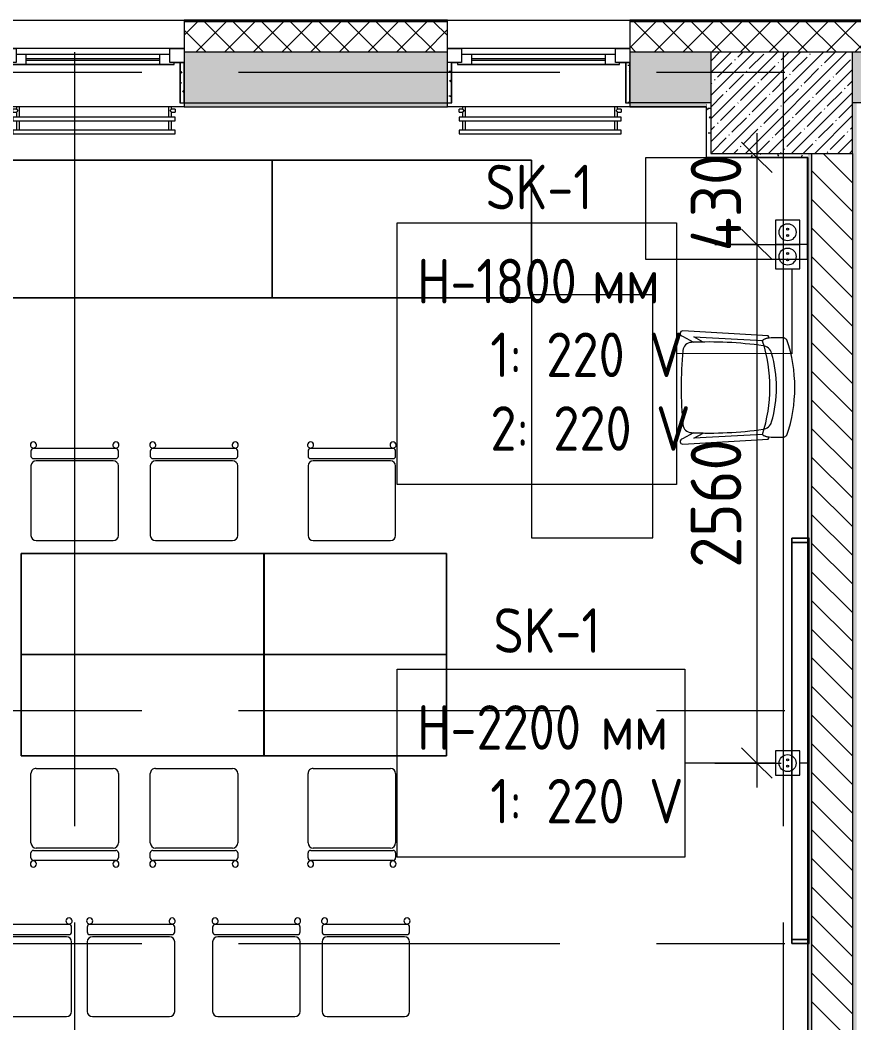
# Model space of a CAD drawing. Header units: millimetres. Extents: x 81382 to 274764, y -8553 to 29000.
# Drawn here: x 106940 to 111057, y 16608 to 21558 of the extents above; entities that cross this region are included whole.
import ezdxf

# ---------------------------------------------------------------- set-up
doc = ezdxf.new("R2010")
doc.units = ezdxf.units.MM
doc.linetypes.add('Осевая', pattern=[3175, 635, -476.25, 1587.5, -476.25])
for name, color, linetype, lineweight in [('A-ANNO-DIMS', 7, 'Continuous', 9), ('A-ANNO-DIMS-100', 7, 'Continuous', 9), ('A-DETL-GENF', 7, 'Continuous', 9), ('A-GLAZ', 7, 'Continuous', 9), ('A-GLAZ-1', 7, 'Continuous', 13), ('A-WALL', 7, 'Continuous', 9), ('E-ELEC-FIXT-IDEN', 7, 'Continuous', 9), ('I-FURN', 7, 'Continuous', 9), ('I-WALL', 7, 'Continuous', 9), ('M-EQPM', 7, 'Continuous', 9), ('S-COLS', 7, 'Continuous', 9), ('Оси', 7, 'Continuous', 9), ('Оси-2', 7, 'Осевая', 9), ('Электрические приборы', 7, 'Continuous', 9)]:
    doc.layers.add(name, color=color, linetype=linetype, lineweight=lineweight)
for name, color, linetype, lineweight, true_color in [('A-WALL-1', 7, 'Continuous', 9, 0x3c3c3c), ('A-WALL-FNSH-1', 7, 'Continuous', 9, 0x3c3c3c), ('I-FURN-1', 7, 'Continuous', 9, 0xf0f0f0), ('Оси розеток', 7, 'Continuous', 9, 0xff1e23)]:
    doc.layers.add(name, color=color, linetype=linetype, lineweight=lineweight, true_color=true_color)
doc.styles.add('GOST Common_1', font='GOST_Common.ttf', dxfattribs={"width": 0.9, "height": 220})
doc.styles.add('ISOCPEUR', font='isocpeur.ttf', dxfattribs={"width": 0.9, "height": 250})
doc.dimstyles.new('ISO-2_5_0_9К_БОЛЬШОЙ', dxfattribs={"dimscale": 304.8, "dimtxt": 248.995294, "dimasz": 0.492126, "dimexe": 0.393701, "dimexo": 0.984252, "dimgap": 0, "dimtad": 1, "dimdec": 0, "dimrnd": 10, "dimzin": 0, "dimdsep": 46, "dimtxsty": 'ISOCPEUR', "dimblk1": 'OBLIQUE', "dimblk2": 'OBLIQUE', "dimsah": 1, "dimcen": 0.09, "dimdle": 0.393701, "dimazin": 0, "dimtfac": 1, "dimtdec": 4, "dimtix": 1, "dimtmove": 0, "dimatfit": 3, "dimfxl": 1, "dimtvp": 1, "dimtolj": 1, "dimtzin": 0, "dimarcsym": 2})
pattern_1 = [(0, (0, 0), (121.92, 30.48), [10.058, -81.382, 10.058, -81.382, -487.68]), (0, (0, 0), (121.92, 30.48), [-182.88, 10.058, -172.822, 10.058, -81.382, -213.36]), (0, (0, 0), (121.92, 30.48), [-457.2, 10.058, -50.902, 10.058, -142.342]), (120, (45.72, 15.24), (-87.356454, 90.345817), [10.058, -81.382, 10.058, -81.382, -487.68]), (120, (45.72, 15.24), (-87.356454, 90.345817), [-182.88, 10.058, -172.822, 10.058, -81.382, -213.36]), (120, (45.72, 15.24), (-87.356454, 90.345817), [-457.2, 10.058, -50.902, 10.058, -142.342]), (240, (60.96, 76.2), (-34.563546, -120.825817), [10.058, -81.382, 10.058, -81.382, -487.68]), (240, (60.96, 76.2), (-34.563546, -120.825817), [-182.88, 10.058, -172.822, 10.058, -81.382, -213.36]), (240, (60.96, 76.2), (-34.563546, -120.825817), [-457.2, 10.058, -50.902, 10.058, -142.342])]

# ---------------------------------------------------------------- blocks, each defined once
blk = doc.blocks.new('120_Окно_СКБ_1Ст - 120_Окно_СКБ_1Ст 900х2500_h_ с форточкой-22876038-План размещения напольных электротехнических лючков и розеток 3 этажа в осях 23-33')
at = {"layer": 'A-GLAZ'}
for p, q in [((450, -57), (-450, -57)), ((-430, -127), (-400, -127)), ((-330, -107), (330, -107)), ((330, -117), (-330, -117)), ((400, -127), (450, -127))]:
    blk.add_line(p, q, dxfattribs=at)
at = {"layer": 'A-GLAZ-1'}
for p, q in [((-450, -127), (-450, -57)), ((-450, -57), (-380, -57)), ((-380, -57), (-380, -127)), ((380, -87), (-380, -87)), ((-380, -87), (-380, -127)), ((-330, -137), (-330, -87)), ((330, -137), (330, -87)), ((380, -127), (380, -57)), ((380, -57), (450, -57)), ((380, -127), (380, -87)), ((450, -57), (450, -127)), ((-380, -127), (-450, -127)), ((-380, -127), (-400, -127)), ((-400, -127), (-400, -137)), ((-400, -137), (400, -137)), ((400, -137), (-400, -137)), ((450, -127), (380, -127)), ((400, -127), (380, -127)), ((400, -137), (400, -127))]:
    blk.add_line(p, q, dxfattribs=at)
blk = doc.blocks.new('BSC_Колонна _Прямоугольная - 700х500-V36-План размещения напольных электротехнических лючков и розеток 3 этажа в осях 23-33')
at = {"layer": 'S-COLS'}
h = blk.add_hatch(dxfattribs=at)
h.set_pattern_fill('FP_32', color=256, style=0, pattern_type=2)
h.set_pattern_definition([(45, (-110700, -21150), (-57.024626, 57.024626), []), (45, (-110642.975, -21150), (-57.024626, 57.024626), [100.806, -20.161, 3.353, -16.808])])
h.paths.add_polyline_path([(-350, -250), (350, -250), (350, 250), (-350, 250)])
for p, q in [((350, 250), (-350, 250)), ((-350, 250), (-350, -250)), ((350, -250), (350, 250)), ((-350, -250), (350, -250))]:
    blk.add_line(p, q, dxfattribs=at)
blk = doc.blocks.new('Chair_1 noor 78578 - 1_4-25422005-План размещения напольных электротехнических лючков и розеток 3 этажа в осях 23-33')
at = {"layer": 'I-FURN-1'}
for p, q in [((-130.5, 405.7), (-130.5, 344.8)), ((359.1, 344.8), (359.1, 405.7)), ((-141.2, 329.7), (-165.1, -92)), ((-136.5, -37.1), (-117.3, 302)), ((345.9, 302), (365.1, -37.1)), ((393.7, -92), (369.8, 329.7)), ((-110.2, 8.6), (-136.5, -37.1)), ((365.1, -37.1), (338.8, 8.6)), ((-139.7, -93.5), (-108.8, -39.9)), ((337.4, -39.9), (368.3, -93.5))]:
    blk.add_line(p, q, dxfattribs=at)
for centre, radius, start, end in [((114.3, -271.9), 732.8, 71.3174, 108.6833), ((114.3, -239.2), 609.6, 73.8265, 106.1735), ((114.3, -279.3), 660.4, 111.7, 112.7563), ((-37.4, 344.8), 93.1, 180, 204.9864), ((-37.4, 344.8), 93.1, 186.4785, 204.9864), ((-116, 308.2), 6.35, 204.9864, 258.4091), ((-116, 308.2), 6.35, 204.9864, 287.8276), ((114.3, -408), 746, 71.9445, 107.8276), ((1798.9, 37.7), 1909.3, 171.9659, 182.6261), ((-41.4, 297.5), 50.8, 106.1735, 171.9659), ((270, 297.5), 50.8, 8.0341, 73.8265), ((-1570.3, 37.7), 1909.3, 357.3739, 8.0341), ((344.3, 307.4), 6.35, 281.4186, 334.477), ((344.6, 308.2), 6.35, 281.5909, 335.0136), ((266, 344.8), 93.1, 334.477, 360), ((266, 344.8), 93.1, 335.0136, 353.5215), ((114.3, -279.3), 660.4, 67.2437, 68.3), ((1798.9, 37.7), 1909.3, 180.8761, 182.3307), ((-1570.3, 37.7), 1909.3, 357.6693, 359.1239), ((-152.4, -92.7), 12.7, 176.75, 356.75), ((-64, -47.7), 44.5, 182.6261, 265.0912), ((114.8, 2033.8), 2133.6, 265.0912, 274.9044), ((292.6, -47.7), 44.4, 275.9396, 357.3739), ((381, -92.7), 12.7, 183.25, 3.25)]:
    blk.add_arc(centre, radius, start, end, dxfattribs=at)
for points in [[(-120.4, 422.3), (-122, 420.8), (-124.7, 417.8), (-127.8, 413.5), (-129.8, 409.4), (-130.4, 406.9), (-130.5, 405.7)], [(359.1, 405.7), (359, 406.9), (358.4, 409.4), (356.4, 413.5), (353.3, 417.8), (350.6, 420.8), (349, 422.3)]]:
    blk.add_open_spline(points, degree=3, dxfattribs=at)
blk = doc.blocks.new('Стол базовый прямоугольный - 1_2-25479526-План размещения напольных электротехнических лючков и розеток 3 этажа в осях 23-33')
at = {"layer": 'I-FURN-1'}
for p, q in [((600, 300), (-600, 300)), ((-600, 300), (-600, -300)), ((600, -300), (600, 300)), ((-600, -300), (600, -300))]:
    blk.add_line(p, q, dxfattribs=at)
blk = doc.blocks.new('Стол базовый прямоугольный - 1_125-26230900-План размещения напольных электротехнических лючков и розеток 3 этажа в осях 23-33')
at = {"layer": 'I-FURN-1'}
for p, q in [((400, 250), (-400, 250)), ((-400, 250), (-400, -250)), ((400, -250), (400, 250)), ((-400, -250), (400, -250))]:
    blk.add_line(p, q, dxfattribs=at)
blk = doc.blocks.new('M_Стул-Breuer - 1_87-V110-План размещения напольных электротехнических лючков и розеток 3 этажа в осях 23-33')
at = {"layer": 'I-FURN-1'}
for p, q in [((-215.9, 215.9), (-215.9, -127)), ((190.5, 241.3), (-190.5, 241.3)), ((215.9, -127), (215.9, 215.9)), ((-215.9, -176.2), (-215.9, -200.8)), ((203.2, -163.5), (-203.2, -163.5)), ((-190.5, -152.4), (190.5, -152.4)), ((215.9, -200.8), (215.9, -176.2)), ((-203.2, -213.5), (203.2, -213.5))]:
    blk.add_line(p, q, dxfattribs=at)
for centre, radius, start, end in [((-190.5, 215.9), 25.4, 90, 180), ((190.5, 215.9), 25.4, 0, 90), ((-190.5, -127), 25.4, 180, 270), ((190.5, -127), 25.4, 270, 360), ((-203.2, -176.2), 12.7, 90, 180), ((203.2, -176.2), 12.7, 360, 90), ((-203.5, -230.6), 15.1, 360, 180), ((-203.5, -230.6), 15.1, 180, 360), ((-203.2, -200.8), 12.7, 180, 270), ((203.7, -230.6), 15.1, 360, 180), ((203.7, -230.6), 15.1, 180, 360), ((203.2, -200.8), 12.7, 270, 360)]:
    blk.add_arc(centre, radius, start, end, dxfattribs=at)
blk = doc.blocks.new('M_Стул-Breuer - 1_87-26543693-План размещения напольных электротехнических лючков и розеток 3 этажа в осях 23-33')
at = {"layer": 'I-FURN-1'}
for p, q in [((-215.9, 176.2), (-215.9, 200.8)), ((-203.2, 213.5), (203.2, 213.5)), ((215.9, 200.8), (215.9, 176.2)), ((203.2, 163.5), (-203.2, 163.5)), ((-190.5, 152.4), (190.5, 152.4)), ((-215.9, -215.9), (-215.9, 127)), ((215.9, 127), (215.9, -215.9)), ((190.5, -241.3), (-190.5, -241.3))]:
    blk.add_line(p, q, dxfattribs=at)
for centre, radius, start, end in [((-203.5, 230.6), 15.1, 0, 180), ((-203.5, 230.6), 15.1, 180, 0), ((-203.2, 200.8), 12.7, 90, 180), ((203.7, 230.6), 15.1, 0, 180), ((203.7, 230.6), 15.1, 180, 0), ((203.2, 200.8), 12.7, 0, 90), ((-203.2, 176.2), 12.7, 180, 270), ((-190.5, 127), 25.4, 90, 180), ((190.5, 127), 25.4, 0, 90), ((203.2, 176.2), 12.7, 270, 0), ((-190.5, -215.9), 25.4, 180, 270), ((190.5, -215.9), 25.4, 270, 0)]:
    blk.add_arc(centre, radius, start, end, dxfattribs=at)
blk = doc.blocks.new('Зеркало обычное - 4_30-V113-План размещения напольных электротехнических лючков и розеток 3 этажа в осях 23-33')
at = {"layer": 'I-FURN'}
h = blk.add_hatch(dxfattribs=at)
h.set_pattern_fill('FP_38', color=256, style=0, pattern_type=2)
h.set_pattern_definition([(45, (50, 50), (-200, 0), [141.42, -141.42]), (45, (100, 50), (-200, 0), [70.71, -212.132]), (45, (50, 100), (-200, 0), [70.71, -212.132])])
h.paths.add_polyline_path([(-980, 60), (-980, -25.9), (980, -25.9), (980, 60), (693.3, 60)])
at = {"layer": 'I-FURN-1'}
for p, q in [((1000, 60), (-1000, 60)), ((-1000, 60), (-1000, -25.9)), ((-1000, -20), (-1000, 60)), ((-1000, 60), (-980, 60)), ((980, 60), (-980, 60)), ((-980, 60), (-980, -25.9)), ((-980, -20), (-980, 60)), ((-980, 60), (980, 60)), ((-980, 60), (980, 60)), ((980, 60), (-980, 60)), ((-980, 60), (980, 60)), ((-980, -25.9), (-980, 60)), ((-980, -20), (-980, 60)), ((980, -25.9), (980, 60)), ((980, 60), (980, -20)), ((980, 60), (1000, 60)), ((980, 60), (980, -25.9)), ((980, -20), (980, 60)), ((1000, -25.9), (1000, 60)), ((1000, 60), (1000, -20)), ((-1000, -25.9), (1000, -25.9)), ((-980, -25.9), (980, -25.9)), ((-980, -25.9), (980, -25.9))]:
    blk.add_line(p, q, dxfattribs=at)
blk = doc.blocks.new('Блок Розеток и Выключателей - Блок Розеток и Выключателей_SK1-27369573-План размещения напольных электротехнических лючков и розеток 3 этажа в осях 23-33')
at = {"layer": 'A-DETL-GENF'}
for p, q in [((0, 160), (-120, 160)), ((-120, 160), (-120, 40)), ((120, 160), (0, 160)), ((0, 160), (0, 40)), ((0, 40), (0, 160)), ((120, 40), (120, 160)), ((-120, 40), (0, 40)), ((0, 40), (120, 40))]:
    blk.add_line(p, q, dxfattribs=at)
for centre, radius in [((-60, 100), 42), ((-75.6, 100), 4.8), ((-44.4, 100), 4.8), ((60, 100), 42), ((44.4, 100), 4.8), ((75.6, 100), 4.8)]:
    blk.add_circle(centre, radius, dxfattribs=at)
at = {"layer": 'Оси розеток'}
blk.add_line((0, 0), (0, 40), dxfattribs=at)
blk = doc.blocks.new('Блок Розеток и Выключателей - Блок Розеток и Выключателей_SK1-27371264-План размещения напольных электротехнических лючков и розеток 3 этажа в осях 23-33')
at = {"layer": 'A-DETL-GENF'}
for p, q in [((60, 160), (-60, 160)), ((-60, 160), (-60, 40)), ((60, 40), (60, 160)), ((-60, 40), (60, 40))]:
    blk.add_line(p, q, dxfattribs=at)
for centre, radius in [((0, 100), 42), ((-15.6, 100), 4.8), ((15.6, 100), 4.8)]:
    blk.add_circle(centre, radius, dxfattribs=at)
at = {"layer": 'Оси розеток'}
blk.add_line((0, 0), (0, 40), dxfattribs=at)
blk = doc.blocks.new('radiator_prado_classic_z_tip_30_po exemplyaru - Classic Z Тип 30-300-V124-План размещения напольных электротехнических лючков и розеток 3 этажа в осях 23-33')
at = {"layer": 'M-EQPM'}
for p, q in [((0, 228), (0, 210)), ((800, 228), (0, 228)), ((0, 210), (800, 210)), ((17.5, 210), (17.5, 164)), ((32.5, 164), (32.5, 210)), ((767.5, 210), (767.5, 164)), ((782.5, 164), (782.5, 210)), ((800, 210), (800, 228)), ((800, 164), (0, 164)), ((0, 164), (0, 146)), ((800, 146), (800, 164)), ((0, 146), (800, 146)), ((17.5, 121.5), (0, 121.5)), ((17.5, 121.5), (0, 121.5)), ((0, 121.5), (0, 121.2)), ((0, 106.5), (0, 121.5)), ((0, 121.2), (0, 121.2)), ((0, 106.8), (0, 106.5)), ((0, 106.8), (0, 106.8)), ((0, 106.5), (17.5, 106.5)), ((0, 106.5), (17.5, 106.5)), ((17.5, 146), (17.5, 121.5)), ((17.5, 106.5), (17.5, 95)), ((32.5, 95), (32.5, 146)), ((767.5, 146), (767.5, 95)), ((782.5, 121.5), (782.5, 146)), ((800, 121.5), (782.5, 121.5)), ((800, 121.5), (782.5, 121.5)), ((782.5, 95), (782.5, 106.5)), ((782.5, 106.5), (800, 106.5)), ((782.5, 106.5), (800, 106.5)), ((800, 121.5), (800, 106.5)), ((800, 121.2), (800, 121.5)), ((800, 121.5), (800, 121.2)), ((800, 121.2), (800, 121.5)), ((800, 106.5), (800, 106.8)), ((800, 106.8), (800, 106.5)), ((800, 106.5), (800, 106.8))]:
    blk.add_line(p, q, dxfattribs=at)
for points, knots in [([(25, 114), (24.5, 114.5), (23.6, 115.4), (22.4, 116.6), (21.6, 117.4), (21.1, 117.9), (20.8, 118.2), (20.5, 118.5), (20.2, 118.8), (19.8, 119.1), (19.6, 119.4), (19.3, 119.7), (19, 120), (18.7, 120.3), (18.5, 120.5), (18.3, 120.7), (18.1, 120.9), (17.9, 121.1), (17.8, 121.2), (17.7, 121.3), (17.5, 121.5), (17.5, 121.5), (17.5, 121.5)], [0, 0, 0, 0, 0.142857, 0.285714, 0.357143, 0.392857, 0.428571, 0.464286, 0.5, 0.535714, 0.571429, 0.607143, 0.642857, 0.678571, 0.714286, 0.75, 0.785714, 0.821429, 0.857143, 0.892857, 0.928571, 1, 1, 1, 1]), ([(17.5, 106.5), (17.5, 106.5), (17.5, 106.5), (17.7, 106.7), (17.8, 106.8), (17.9, 106.9), (18.1, 107.1), (18.3, 107.3), (18.5, 107.5), (18.7, 107.7), (19, 108), (19.3, 108.3), (19.6, 108.6), (19.8, 108.9), (20.3, 109.3), (20.7, 109.7), (21.1, 110.1), (21.6, 110.6), (22.4, 111.4), (23.6, 112.6), (24.5, 113.5), (25, 114)], [0, 0, 0, 0, 0.071429, 0.107143, 0.142857, 0.178571, 0.214286, 0.25, 0.285714, 0.321429, 0.357143, 0.392857, 0.428571, 0.464286, 0.5, 0.571429, 0.607143, 0.642857, 0.714286, 0.857143, 1, 1, 1, 1]), ([(775, 114), (775.5, 114.5), (776.4, 115.4), (777.6, 116.6), (778.4, 117.4), (778.9, 117.9), (779.2, 118.2), (779.5, 118.5), (779.8, 118.8), (780.1, 119.2), (780.4, 119.4), (780.7, 119.7), (781, 120), (781.3, 120.3), (781.5, 120.5), (781.7, 120.7), (781.9, 120.9), (782.1, 121.1), (782.2, 121.2), (782.3, 121.3), (782.5, 121.5), (782.5, 121.5), (782.5, 121.5)], [0, 0, 0, 0, 0.142857, 0.285714, 0.357143, 0.392857, 0.428571, 0.464286, 0.5, 0.535714, 0.571429, 0.607143, 0.642857, 0.678571, 0.714286, 0.75, 0.785714, 0.821429, 0.857143, 0.892857, 0.928571, 1, 1, 1, 1]), ([(782.5, 106.5), (782.5, 106.5), (782.5, 106.5), (782.3, 106.7), (782.2, 106.8), (782.1, 106.9), (781.9, 107.1), (781.7, 107.3), (781.5, 107.5), (781.3, 107.7), (781, 108), (780.7, 108.3), (780.4, 108.6), (780.1, 108.8), (779.7, 109.3), (779.3, 109.7), (778.9, 110.1), (778.4, 110.6), (777.6, 111.4), (776.4, 112.6), (775.5, 113.5), (775, 114)], [0, 0, 0, 0, 0.071429, 0.107143, 0.142857, 0.178571, 0.214286, 0.25, 0.285714, 0.321429, 0.357143, 0.392857, 0.428571, 0.464286, 0.5, 0.571429, 0.607143, 0.642857, 0.714286, 0.857143, 1, 1, 1, 1])]:
    blk.add_open_spline(points, degree=3, knots=knots, dxfattribs=at)
blk = doc.blocks.new('DIMBLOCK19-План размещения напольных электротехнических лючков и розеток 3 этажа в осях 23-33')
at = {"layer": 'A-ANNO-DIMS-100'}
for p, q in [((110577.8, 21000), (110577.8, 20450.4)), ((110383.9, 20880), (110697.8, 20880)), ((110577.8, 20880), (110383.9, 20880)), ((110370, 20450.4), (110697.8, 20450.4)), ((110577.8, 20450.4), (110370, 20450.4))]:
    blk.add_line(p, q, dxfattribs=at)
at = {"layer": 'A-ANNO-DIMS-100', "lineweight": 20}
for p, q in [((110577.8, 20880), (110502.8, 20955)), ((110577.8, 20880), (110652.8, 20805)), ((110577.8, 20450.4), (110502.8, 20525.4)), ((110577.8, 20450.4), (110652.8, 20375.4))]:
    blk.add_line(p, q, dxfattribs=at)
at = {"layer": 'A-ANNO-DIMS-100', "color": 0, "insert": (110251.2, 20416.2), "char_height": 250, "width": 597.589, "attachment_point": 1, "rotation": 90, "line_spacing_factor": 1.149209, "style": 'ISOCPEUR'}
blk.add_mtext('430', dxfattribs=at)
blk = doc.blocks.new('_Oblique')
at = {"color": 0, "linetype": 'ByBlock', "lineweight": -2}
blk.add_line((-0.5, -0.5), (0.5, 0.5), dxfattribs=at)
blk = doc.blocks.new('DIMBLOCK20-План размещения напольных электротехнических лючков и розеток 3 этажа в осях 23-33')
at = {"layer": 'A-ANNO-DIMS-100', "lineweight": 20}
for p, q in [((110577.8, 20450.4), (110502.8, 20525.4)), ((110577.8, 20450.4), (110652.8, 20375.4)), ((110577.8, 17890.4), (110502.8, 17965.4)), ((110577.8, 17890.4), (110652.8, 17815.4))]:
    blk.add_line(p, q, dxfattribs=at)
at = {"layer": 'A-ANNO-DIMS-100'}
for p, q in [((110370, 20450.4), (110697.8, 20450.4)), ((110577.8, 20450.4), (110370, 20450.4)), ((110577.8, 20450.4), (110577.8, 17770.4)), ((110370, 17890.4), (110697.8, 17890.4)), ((110577.8, 17890.4), (110370, 17890.4))]:
    blk.add_line(p, q, dxfattribs=at)
at = {"layer": 'A-ANNO-DIMS-100', "color": 0, "insert": (110251.2, 18854.4), "char_height": 250, "width": 758.478, "attachment_point": 1, "rotation": 90, "line_spacing_factor": 1.149209, "style": 'ISOCPEUR'}
blk.add_mtext('2560', dxfattribs=at)

msp = doc.modelspace()

# ---------------------------------------------------------------- hatches: boundary and pattern name
at = {"layer": 'A-WALL'}
h = msp.add_hatch(dxfattribs=at)
h.set_pattern_fill('FP_1', color=256, style=0, pattern_type=2)
h.set_pattern_definition([(45, (0, 0), (-70.71068, 70.71068), []), (135, (0, 0), (-70.71068, -70.71068), [])])
h.paths.add_polyline_path([(125080, 21400), (125230, 21400), (125230, 21550), (120150.2, 21550), (120150.2, 21400), (124830, 21400)])
h.paths.add_polyline_path([(119250.2, 21400), (119250.2, 21550), (117900.4, 21550), (117900.4, 21400), (118893, 21400)])
h.paths.add_polyline_path([(116349.1, 21400), (117000.4, 21400), (117000.4, 21550), (116130.4, 21550), (116130.4, 21400)])
h.paths.add_polyline_path([(114700.4, 21400), (114700.4, 21550), (113550, 21550), (113550, 21400), (113805.2, 21400)])
h.paths.add_polyline_path([(111250, 21400), (111250, 21550), (109950.4, 21550), (109950.4, 21400), (111050, 21400)])
h.paths.add_polyline_path([(93310, 21400), (93310, 21550), (93290, 21550), (93290, 21400)])
h.paths.add_polyline_path([(109050.4, 21400), (109050.4, 21550), (107750.4, 21550), (107750.4, 21400), (108717.5, 21400)])
h.paths.add_polyline_path([(106850.4, 21400), (106850.4, 21550), (105550.2, 21550), (105550.2, 21400), (106173.6, 21400)])
h.paths.add_polyline_path([(104650.2, 21400), (104650.2, 21550), (103450, 21550), (103450, 21400), (103629.7, 21400)])
h.paths.add_polyline_path([(101150, 21400), (101150, 21550), (96610, 21550), (96610, 21400), (101085.9, 21400)])
at = {"layer": 'I-WALL'}
h = msp.add_hatch(dxfattribs=at)
h.set_pattern_fill('FP_4', color=256, style=0, pattern_type=2)
h.set_pattern_definition([(45, (0, 0), (-57.024626, 57.024626), []), (45, (57.025, 0), (-57.024626, 57.024626), [100.806, -20.161, 3.353, -16.808])])
h.paths.add_polyline_path([(121040, 21150), (121040, 21400), (120850, 21400), (120850, 21150)])
h.paths.add_polyline_path([(119250.2, 21150), (119250.2, 21400), (117900.4, 21400), (117900.4, 21150), (119210.9, 21150)])
h.paths.add_polyline_path([(116985.1, 21150), (117000.4, 21150), (117000.4, 21400), (116130.4, 21400), (116130.4, 21150), (116349.1, 21150)])
h.paths.add_polyline_path([(114441.2, 21150), (114700.4, 21150), (114700.4, 21400), (113550, 21400), (113550, 21150), (113805.2, 21150)])
h.paths.add_polyline_path([(111070, 21150), (111250, 21150), (111250, 21400), (111050, 21400), (111050, 21150)])
h.paths.add_polyline_path([(110330, 21150), (110350, 21150), (110350, 21400), (109950.4, 21400), (109950.4, 21150), (109989.4, 21150)])
h.paths.add_polyline_path([(109035.5, 21150), (109050.4, 21150), (109050.4, 21400), (107750.4, 21400), (107750.4, 21150), (108717.5, 21150)])
h.paths.add_polyline_path([(106050, 21150), (106850.4, 21150), (106850.4, 21400), (106050, 21400), (106050, 21288.9)])
h.paths.add_polyline_path([(104583.7, 21150), (104650.2, 21150), (104650.2, 21400), (103450, 21400), (103450, 21150), (104265.7, 21150)])
h.paths.add_polyline_path([(101085.9, 21150), (101150, 21150), (101150, 21400), (100800, 21400), (100800, 21150), (100820, 21150)])
h = msp.add_hatch(dxfattribs=at)
h.set_pattern_fill('FP_35', color=256, style=0, pattern_type=2)
h.set_pattern_definition(pattern_1)
h.paths.add_polyline_path([(107750.4, 21150), (107750.4, 21347.8), (107730.4, 21347.8), (107730.4, 21150)])
h = msp.add_hatch(dxfattribs=at)
h.set_pattern_fill('FP_35', color=256, style=0, pattern_type=2)
h.set_pattern_definition(pattern_1)
h.paths.add_polyline_path([(109070.4, 21150), (109070.4, 21348), (109050.4, 21348), (109050.4, 21150)])
h = msp.add_hatch(dxfattribs=at)
h.set_pattern_fill('FP_35', color=256, style=0, pattern_type=2)
h.set_pattern_definition(pattern_1)
h.paths.add_polyline_path([(109950.4, 21150), (109950.4, 21347.8), (109930.4, 21347.8), (109930.4, 21150)])
h = msp.add_hatch(dxfattribs=at)
h.set_pattern_fill('FP_35', color=256, style=0, pattern_type=2)
h.set_pattern_definition(pattern_1)
h.paths.add_polyline_path([(110329, 21130), (110330, 21130), (110330, 21150), (109950.4, 21150), (109950.4, 21130), (109989.4, 21130)])
h.paths.add_polyline_path([(109035.5, 21130), (109050.4, 21130), (109050.4, 21150), (107750.4, 21150), (107750.4, 21130), (108717.5, 21130)])
h.paths.add_polyline_path([(106850.4, 21130), (106850.4, 21150), (106050, 21150), (106050, 21130), (106809.6, 21130)])
h = msp.add_hatch(dxfattribs=at)
h.set_pattern_fill('FP_35', color=256, style=0, pattern_type=2)
h.set_pattern_definition(pattern_1)
h.paths.add_polyline_path([(110350, 20900), (110350, 21150), (110330, 21150), (110330, 20900)])
h = msp.add_hatch(dxfattribs=at)
h.set_pattern_fill('FP_35', color=256, style=0, pattern_type=2)
h.set_pattern_definition(pattern_1)
h.paths.add_polyline_path([(111050, 13600), (111070, 13600), (111070, 21150), (111050, 21150), (111050, 13934.7)])
h = msp.add_hatch(dxfattribs=at)
h.set_pattern_fill('FP_35', color=256, style=0, pattern_type=2)
h.set_pattern_definition(pattern_1)
h.paths.add_polyline_path([(110829, 20880), (110830, 20880), (110830, 20900), (110330, 20900), (110330, 20880), (110350, 20880)])
h = msp.add_hatch(dxfattribs=at)
h.set_pattern_fill('FP_35', color=256, style=0, pattern_type=2)
h.set_pattern_definition(pattern_1)
h.paths.add_polyline_path([(110830, 14150), (110850, 14150), (110850, 20900), (110830, 20900), (110830, 14158)])
h = msp.add_hatch(dxfattribs=at)
h.set_pattern_fill('FP_3', color=256, style=0, pattern_type=2)
h.set_pattern_definition([(135, (0, 0), (-70.71068, -70.71068), [])])
h.paths.add_polyline_path([(111050, 13900), (111050, 20900), (110850, 20900), (110850, 13900)])

# ---------------------------------------------------------------- linework, layer by layer
at = {"layer": 'A-WALL'}
for p, q in [((106850.4, 21558), (107750.4, 21558)), ((109050.4, 21553), (107750.4, 21553)), ((109050.4, 21550), (107750.4, 21550)), ((109050.4, 21558), (109950.4, 21558)), ((111250, 21553), (109950.4, 21553)), ((111250, 21550), (109950.4, 21550)), ((109050.4, 21400), (107750.4, 21400)), ((110350, 21400), (109950.4, 21400)), ((111250, 21400), (111050, 21400)), ((107750.4, 21150), (109050.4, 21150)), ((110350, 21150), (109950.4, 21150)), ((107750.4, 21130), (109050.4, 21130)), ((110330, 21130), (109950.4, 21130)), ((110330, 20900), (110330, 21130)), ((110850, 14130), (110850, 20900)), ((110830, 15050), (110830, 20880))]:
    msp.add_line(p, q, dxfattribs=at)
at = {"layer": 'A-WALL-1'}
for p, q in [((107750.4, 21550), (107750.4, 21130)), ((109050.4, 21130), (109050.4, 21550)), ((109950.4, 21550), (109950.4, 21130)), ((107750.4, 21347.8), (107730.4, 21347.8)), ((107730.4, 21347.8), (107730.4, 21150)), ((107750.4, 21150), (107750.4, 21347.8)), ((109070.4, 21348), (109050.4, 21348)), ((109070.4, 21150), (109070.4, 21348)), ((109950.4, 21347.8), (109930.4, 21347.8)), ((109930.4, 21347.8), (109930.4, 21150)), ((109950.4, 21150), (109950.4, 21347.8)), ((107730.4, 21150), (107750.4, 21150)), ((109050.4, 21150), (109070.4, 21150)), ((109930.4, 21150), (109950.4, 21150)), ((115600.4, 21150), (111050, 21150)), ((111050, 20900), (111050, 13400)), ((110829, 20880), (110830, 20880))]:
    msp.add_line(p, q, dxfattribs=at)
at = {"layer": 'A-WALL-FNSH-1'}
for p, q in [((109050.4, 21558), (107750.4, 21558)), ((107750.4, 21558), (107750.4, 21550)), ((109050.4, 21550), (109050.4, 21558)), ((111250, 21558), (109950.4, 21558)), ((109950.4, 21558), (109950.4, 21550)), ((107730.4, 21347.8), (107729.4, 21347.8)), ((107729.4, 21347.8), (107729.4, 21150)), ((109071.4, 21348), (109070.4, 21348)), ((109071.4, 21150), (109071.4, 21348)), ((109930.4, 21347.8), (109929.4, 21347.8)), ((109929.4, 21347.8), (109929.4, 21150)), ((107729.4, 21150), (107730.4, 21150)), ((109070.4, 21150), (109071.4, 21150)), ((109929.4, 21150), (109930.4, 21150)), ((107750.4, 21130), (107750.4, 21129)), ((107750.4, 21129), (109050.4, 21129)), ((109050.4, 21129), (109050.4, 21130)), ((109950.4, 21130), (109950.4, 21129)), ((109950.4, 21129), (110329, 21129)), ((110329, 20879), (110329, 21130)), ((110330, 20880), (110330, 20900)), ((110329, 20879), (110829, 20879)), ((110829, 20880), (110330, 20880)), ((110829, 20879), (110829, 14158))]:
    msp.add_line(p, q, dxfattribs=at)
at = {"layer": 'E-ELEC-FIXT-IDEN'}
for p, q in [((110750, 20330.4), (110750, 19911.3)), ((110750, 19911.3), (110180.5, 19911.8)), ((110670, 17890.4), (110221.9, 17890.4))]:
    msp.add_line(p, q, dxfattribs=at)
at = {"layer": 'E-ELEC-FIXT-IDEN', "flags": 128}
for points in [[(108801.5, 20557.3), (110180.5, 20557.3), (110180.5, 19266.3), (108801.5, 19266.3)], [(108801.5, 18354.4), (110221.9, 18354.4), (110221.9, 17426.4), (108801.5, 17426.4)]]:
    msp.add_lwpolyline(points, close=True, dxfattribs=at)
at = {"layer": 'I-FURN-1'}
for p, q in [((108185, 20866.7), (106905, 20866.7)), ((106905, 20866.7), (108185, 20866.7)), ((108185, 20186.7), (108185, 20866.7)), ((108185, 20866.7), (108185, 20186.7)), ((108185, 20866.7), (108185, 20186.7)), ((109465, 20866.7), (108185, 20866.7)), ((108185, 20866.7), (109465, 20866.7)), ((108185, 20186.7), (108185, 20866.7)), ((109465, 20202.2), (109465, 20866.7)), ((109465, 20866.7), (109465, 20202.2)), ((109465, 20186.7), (109465, 20202.2)), ((109465, 20202.2), (109465, 20186.7)), ((106905, 20186.7), (108185, 20186.7)), ((108185, 20186.7), (106905, 20186.7)), ((108185, 20186.7), (109465, 20186.7)), ((109465, 20186.7), (108185, 20186.7)), ((106945.8, 18925.8), (106945.8, 18425.8)), ((108145.8, 18925.8), (106945.8, 18925.8)), ((106945.8, 18925.8), (108143.2, 18925.8)), ((106945.8, 18425.8), (106945.8, 18925.8)), ((108143.2, 18925.8), (108145.8, 18925.8)), ((108143.2, 18925.8), (108143.2, 18425.8)), ((109045.8, 18925.8), (108143.2, 18925.8)), ((108143.2, 18925.8), (108145.8, 18925.8)), ((108143.2, 18425.8), (108143.2, 18925.8)), ((108145.8, 18425.8), (108145.8, 18925.8)), ((108145.8, 18925.8), (108145.8, 18425.8)), ((108145.8, 18925.8), (109045.8, 18925.8)), ((109045.8, 18425.8), (109045.8, 18925.8)), ((109045.8, 18925.8), (109045.8, 18425.8)), ((106945.8, 18425.8), (106945.8, 17925.8)), ((108145.8, 18425.8), (106945.8, 18425.8)), ((106945.8, 18425.8), (108143.2, 18425.8)), ((106945.8, 17925.8), (106945.8, 18425.8)), ((106945.8, 18425.8), (108145.8, 18425.8)), ((108143.2, 18425.8), (106945.8, 18425.8)), ((108143.2, 18425.8), (108145.8, 18425.8)), ((108145.8, 18425.8), (108143.2, 18425.8)), ((108143.2, 18425.8), (108143.2, 17925.8)), ((109045.8, 18425.8), (108143.2, 18425.8)), ((108143.2, 18425.8), (108145.8, 18425.8)), ((108143.2, 17925.8), (108143.2, 18425.8)), ((108143.2, 18425.8), (109045.8, 18425.8)), ((108145.8, 18425.8), (108143.2, 18425.8)), ((108145.8, 17925.8), (108145.8, 18425.8)), ((108145.8, 18425.8), (108145.8, 17925.8)), ((108145.8, 18425.8), (109045.8, 18425.8)), ((109045.8, 18425.8), (108145.8, 18425.8)), ((109045.8, 17925.8), (109045.8, 18425.8)), ((109045.8, 18425.8), (109045.8, 17925.8)), ((106945.8, 17925.8), (108145.8, 17925.8)), ((108143.2, 17925.8), (106945.8, 17925.8)), ((108145.8, 17925.8), (108143.2, 17925.8)), ((108143.2, 17925.8), (109045.8, 17925.8)), ((108145.8, 17925.8), (108143.2, 17925.8)), ((109045.8, 17925.8), (108145.8, 17925.8))]:
    msp.add_line(p, q, dxfattribs=at)
at = {"layer": 'I-WALL'}
for p, q in [((107750.4, 21129), (106850.4, 21129)), ((109950.4, 21129), (109050.4, 21129))]:
    msp.add_line(p, q, dxfattribs=at)
at = {"layer": 'Оси'}
for p, q in [((107210, 18900), (107210, 21400)), ((110710, 18900), (110710, 21400))]:
    msp.add_line(p, q, dxfattribs=at)
at = {"layer": 'Оси-2'}
for p, q in [((84681.8, 21300), (122580, 21300)), ((107210, 593.7), (107210, 18900)), ((110710, 593.7), (110710, 18900)), ((84681.8, 18150), (122730, 18150)), ((84681.8, 17000), (122730, 17000))]:
    msp.add_line(p, q, dxfattribs=at)

# ---------------------------------------------------------------- block references
at = {"layer": 'A-GLAZ'}
for p in [(107300.4, 21475), (109500.4, 21475)]:
    msp.add_blockref('120_Окно_СКБ_1Ст - 120_Окно_СКБ_1Ст 900х2500_h_ с форточкой-22876038-План размещения напольных электротехнических лючков и розеток 3 этажа в осях 23-33', p, dxfattribs=at)
at = {"layer": 'I-FURN-1'}
for name, p, rotation in [('Стол базовый прямоугольный - 1_125-26230900-План размещения напольных электротехнических лючков и розеток 3 этажа в осях 23-33', (110428.8, 20628.2), 180), ('Стол базовый прямоугольный - 1_2-25479526-План размещения напольных электротехнических лючков и розеток 3 этажа в осях 23-33', (109765, 19602.2), 269.9999999999994), ('Chair_1 noor 78578 - 1_4-25422005-План размещения напольных электротехнических лючков и розеток 3 этажа в осях 23-33', (110304.4, 19858.6), 269.9999999999997), ('M_Стул-Breuer - 1_87-V110-План размещения напольных электротехнических лючков и розеток 3 этажа в осях 23-33', (107210, 19230), 180), ('M_Стул-Breuer - 1_87-V110-План размещения напольных электротехнических лючков и розеток 3 этажа в осях 23-33', (107799.2, 19230), 180), ('M_Стул-Breuer - 1_87-V110-План размещения напольных электротехнических лючков и розеток 3 этажа в осях 23-33', (108578.4, 19230), 180), ('Зеркало обычное - 4_30-V113-План размещения напольных электротехнических лючков и розеток 3 этажа в осях 23-33', (110810, 18000), 90.00000000000017), ('M_Стул-Breuer - 1_87-26543693-План размещения напольных электротехнических лючков и розеток 3 этажа в осях 23-33', (107210, 17623.3), 180), ('M_Стул-Breuer - 1_87-26543693-План размещения напольных электротехнических лючков и розеток 3 этажа в осях 23-33', (107799.2, 17623.3), 180), ('M_Стул-Breuer - 1_87-26543693-План размещения напольных электротехнических лючков и розеток 3 этажа в осях 23-33', (108578.4, 17623.3), 180), ('M_Стул-Breuer - 1_87-V110-План размещения напольных электротехнических лючков и розеток 3 этажа в осях 23-33', (106978.7, 16880.7), 180), ('M_Стул-Breuer - 1_87-V110-План размещения напольных электротехнических лючков и розеток 3 этажа в осях 23-33', (107487.8, 16880.7), 180), ('M_Стул-Breuer - 1_87-V110-План размещения напольных электротехнических лючков и розеток 3 этажа в осях 23-33', (108107.1, 16880.7), 180), ('M_Стул-Breuer - 1_87-V110-План размещения напольных электротехнических лючков и розеток 3 этажа в осях 23-33', (108647.4, 16880.7), 180)]:
    msp.add_blockref(name, p, dxfattribs=dict(at, rotation=rotation))
at = {"layer": 'M-EQPM', "rotation": 180}
for p in [(107705.4, 21225), (109907.7, 21225)]:
    msp.add_blockref('radiator_prado_classic_z_tip_30_po exemplyaru - Classic Z Тип 30-300-V124-План размещения напольных электротехнических лючков и розеток 3 этажа в осях 23-33', p, dxfattribs=at)
at = {"layer": 'S-COLS'}
msp.add_blockref('BSC_Колонна _Прямоугольная - 700х500-V36-План размещения напольных электротехнических лючков и розеток 3 этажа в осях 23-33', (110700, 21150), dxfattribs=at)
at = {"layer": 'Электрические приборы', "rotation": 90.0000000000004}
for name, p in [('Блок Розеток и Выключателей - Блок Розеток и Выключателей_SK1-27369573-План размещения напольных электротехнических лючков и розеток 3 этажа в осях 23-33', (110830, 20450.4)), ('Блок Розеток и Выключателей - Блок Розеток и Выключателей_SK1-27371264-План размещения напольных электротехнических лючков и розеток 3 этажа в осях 23-33', (110830, 17890.4))]:
    msp.add_blockref(name, p, dxfattribs=at)

# ---------------------------------------------------------------- texts
at = {"layer": 'E-ELEC-FIXT-IDEN', "char_height": 220, "attachment_point": 1, "style": 'GOST Common_1'}
for s, insert, width in [('SK-1', (109238.1, 20843.7), 656.582), ('H-1800 ', (108901.5, 20379.7), 1046.202), ('мм', (109764.7, 20379.7), 375.19), ('   1: 220 V', (108901.5, 20015.9), 1291.519), ('   2: 220 V', (108901.5, 19652.1), 1342.025), ('SK-1', (109278.1, 18654.6), 656.582), ('H-2200 ', (108901.5, 18176.7), 1096.708), ('мм', (109806.4, 18176.7), 375.19), ('   1: 220 V', (108901.5, 17812.9), 1291.519)]:
    msp.add_mtext(s, dxfattribs=dict(at, insert=insert, width=width))

# ---------------------------------------------------------------- dimensions: what is measured, and where the dimension line sits
at = {"layer": 'A-ANNO-DIMS'}
for base, p1, p2, override, picture, middle in [((110577.8, 20450.4), (110683.9, 20880), (110670, 20450.4), {"dimpost": '<>', "dimfxl": 429.820625}, 'DIMBLOCK19-План размещения напольных электротехнических лючков и розеток 3 этажа в осях 23-33', (110452.8, 20665.2)), ((110577.8, 17890.4), (110670, 20450.4), (110670, 17890.4), {"dimpost": '<>', "dimfxl": 2560}, 'DIMBLOCK20-План размещения напольных электротехнических лючков и розеток 3 этажа в осях 23-33', (110452.8, 19170.4))]:
    dim = msp.add_linear_dim(base=base, p1=p1, p2=p2, angle=90, dimstyle='ISO-2_5_0_9К_БОЛЬШОЙ', override=override, dxfattribs=at)
    dim.commit()
    dim.dimension.update_dxf_attribs({"geometry": picture, "text_midpoint": middle})

doc.saveas('drawing.dxf')
